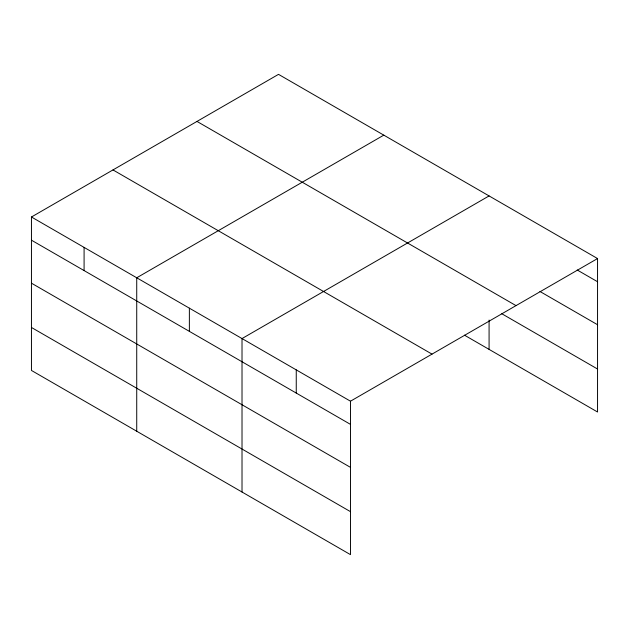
<?xml version="1.0" encoding="UTF-8"?>
<svg xmlns="http://www.w3.org/2000/svg" width="629" height="629" viewBox="0 0 629 629"><rect width="100%" height="100%" fill="white"/><g stroke="black" fill="none" stroke-linecap="round" stroke-linejoin="round"><path stroke-width="0.94" d="M31.45 216.997L350.487 401.192L350.487 554.644L31.45 370.45L31.45 216.997L278.513 74.356L597.55 258.55L597.55 412.003L464.454 335.163M383.8 135.141L136.729 277.782L136.729 431.235M489.079 195.926L242.016 338.567L242.016 492.02M350.487 401.192L597.55 258.55M577.21 269.998L597.55 281.737M539.926 291.455L597.55 324.729M196.987 121.428L516.016 305.623M501.793 313.729L597.55 369.019M112.984 169.924L432.013 354.119M31.45 240.184L350.487 424.378M31.45 283.176L350.487 467.371M31.45 327.465L350.487 511.66M489.079 320.067L489.079 349.378M296.251 369.876L296.251 393.07M189.368 308.171L189.368 331.365M84.089 247.386L84.089 270.58"/></g></svg>
